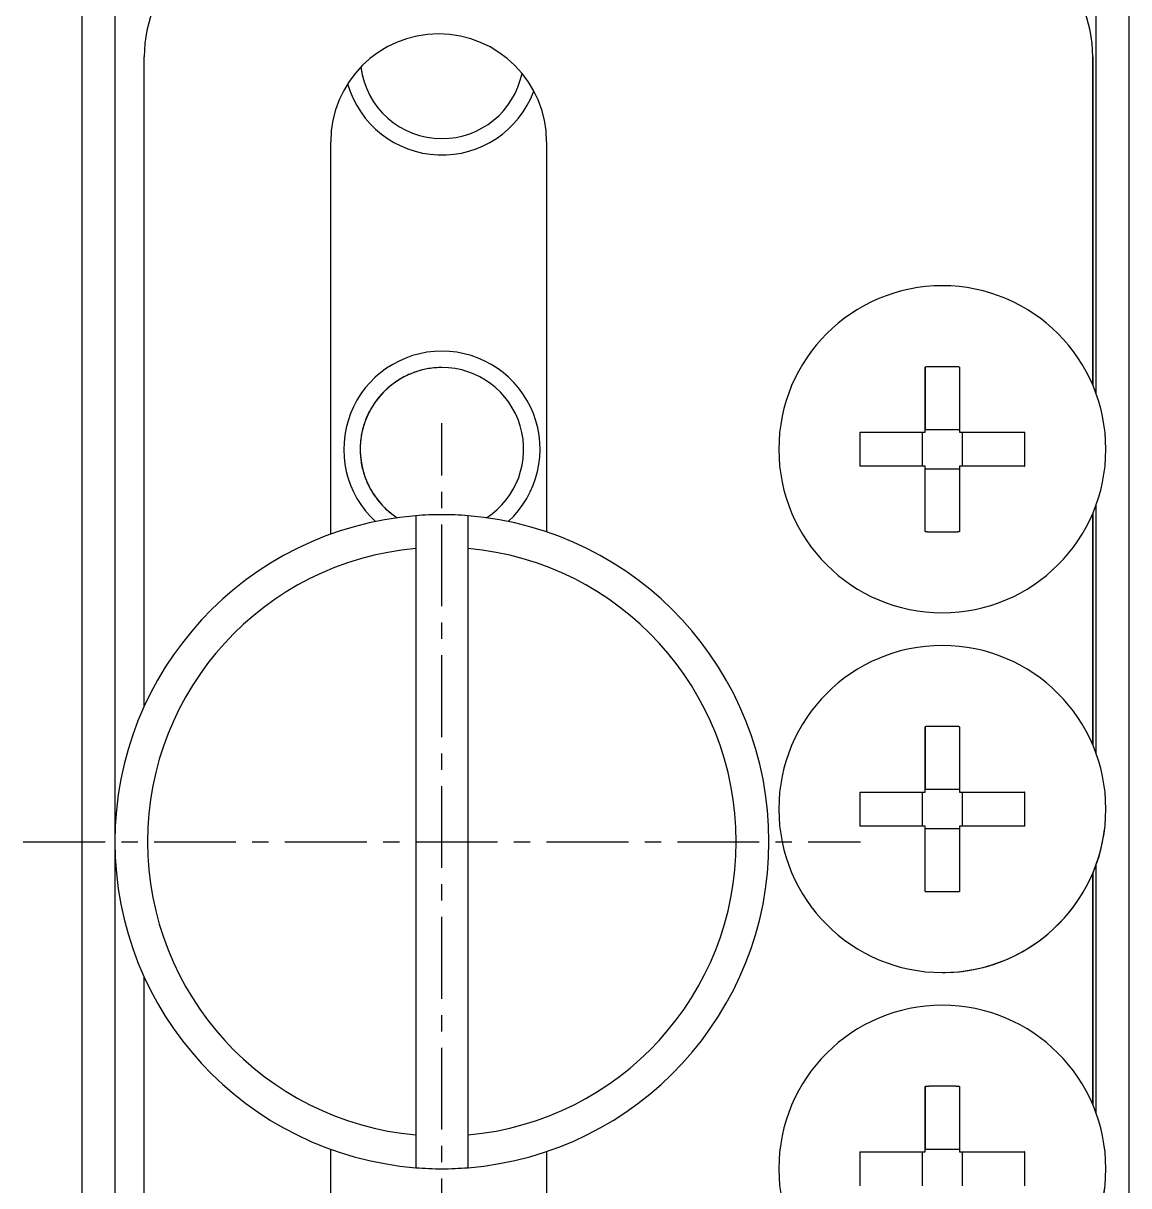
# Model space of a CAD drawing. Extents: x 81 to 317, y 60 to 277.
# Drawn here: x 216.01 to 232.91, y 127.36 to 145.13 of the extents above; entities that cross this region are included whole.
import ezdxf

# ---------------------------------------------------------------- set-up
doc = ezdxf.new("R2010")
doc.units = 0
doc.linetypes.add('CENTER', pattern=[2, 1.25, -0.25, 0.25, -0.25])
doc.layers.get('0').update_dxf_attribs({"linetype": 'CONTINUOUS'})
doc.layers.add('CENTER', color=1, linetype='CENTER')

msp = doc.modelspace()

# ---------------------------------------------------------------- linework, layer by layer
at = {"color": 7, "linetype": 'CONTINUOUS'}
for p, q in [((216.909, 119.116), (216.909, 158.116)), ((217.409, 158.116), (217.409, 132.661)), ((232.409, 139.469), (232.409, 158.116)), ((232.909, 157.616), (232.909, 118.616)), ((217.859, 134.689), (217.859, 144.616)), ((232.359, 139.595), (232.359, 144.616)), ((232.359, 144.616), (232.359, 139.596)), ((220.709, 137.318), (220.709, 143.316)), ((220.709, 137.318), (220.709, 143.316)), ((224.009, 143.316), (224.009, 137.353)), ((229.799, 139.874), (229.799, 138.917)), ((229.799, 138.876), (229.799, 139.874)), ((230.319, 139.874), (230.319, 138.876)), ((228.8, 138.876), (229.799, 138.876)), ((229.757, 138.356), (229.757, 138.876)), ((229.799, 138.917), (230.319, 138.917)), ((229.799, 138.876), (229.799, 138.917)), ((230.319, 138.876), (231.317, 138.876)), ((230.36, 138.876), (230.36, 138.356)), ((229.799, 138.356), (228.8, 138.356)), ((229.799, 138.314), (229.799, 138.356)), ((229.799, 137.357), (229.799, 138.356)), ((230.319, 138.314), (229.799, 138.314)), ((229.799, 137.357), (229.799, 138.314)), ((231.317, 138.356), (230.319, 138.356)), ((230.319, 138.356), (230.319, 137.357)), ((232.409, 133.969), (232.409, 137.763)), ((222.009, 137.6), (222.009, 127.632)), ((222.009, 137.6), (222.009, 137.098)), ((222.809, 137.098), (222.809, 137.6)), ((232.359, 134.095), (232.359, 137.636)), ((232.359, 137.636), (232.359, 134.096)), ((222.009, 137.098), (222.009, 128.134)), ((222.809, 128.134), (222.809, 137.098)), ((229.799, 134.374), (229.799, 133.417)), ((229.799, 133.376), (229.799, 134.374)), ((230.319, 134.374), (230.319, 133.376)), ((228.8, 133.376), (229.799, 133.376)), ((229.757, 132.856), (229.757, 133.376)), ((229.799, 133.417), (230.319, 133.417)), ((229.799, 133.376), (229.799, 133.417)), ((230.319, 133.376), (231.317, 133.376)), ((230.36, 133.376), (230.36, 132.856)), ((229.799, 132.856), (228.8, 132.856)), ((229.799, 132.814), (229.799, 132.856)), ((229.799, 131.857), (229.799, 132.856)), ((230.319, 132.814), (229.799, 132.814)), ((229.799, 131.857), (229.799, 132.814)), ((231.317, 132.856), (230.319, 132.856)), ((230.319, 132.856), (230.319, 131.857)), ((217.409, 132.57), (217.409, 119.116)), ((232.409, 128.469), (232.409, 132.263)), ((232.359, 128.595), (232.359, 132.136)), ((232.359, 132.136), (232.359, 128.596)), ((217.859, 121.616), (217.859, 130.542)), ((229.799, 128.874), (229.799, 127.917)), ((229.799, 127.876), (229.799, 128.874)), ((230.319, 128.874), (230.319, 127.876)), ((222.009, 128.134), (222.009, 127.632)), ((222.809, 127.632), (222.809, 128.134)), ((220.709, 122.916), (220.709, 127.914)), ((220.709, 122.916), (220.709, 127.914)), ((224.009, 127.879), (224.009, 122.916)), ((228.8, 127.876), (229.799, 127.876)), ((229.757, 127.356), (229.757, 127.876)), ((229.799, 127.917), (230.319, 127.917)), ((229.799, 127.876), (229.799, 127.917)), ((230.319, 127.876), (231.317, 127.876)), ((230.36, 127.876), (230.36, 127.356))]:
    msp.add_line(p, q, dxfattribs=at)
for points in [[(222.409, 139.866, 0), (222.384, 139.865, 0), (222.359, 139.865, 0), (222.334, 139.863, 0), (222.309, 139.862, 0), (222.284, 139.859, 0), (222.259, 139.857, 0), (222.234, 139.853, 0), (222.21, 139.85, 0), (222.185, 139.845, 0), (222.16, 139.841, 0), (222.136, 139.836, 0), (222.111, 139.83, 0), (222.087, 139.824, 0), (222.063, 139.817, 0), (222.039, 139.81, 0), (222.015, 139.802, 0), (221.992, 139.794, 0), (221.968, 139.785, 0), (221.945, 139.776, 0), (221.922, 139.767, 0), (221.899, 139.757, 0), (221.876, 139.746, 0), (221.853, 139.735, 0), (221.831, 139.724, 0), (221.809, 139.712, 0), (221.787, 139.7, 0), (221.765, 139.687, 0), (221.744, 139.674, 0), (221.723, 139.661, 0), (221.702, 139.647, 0), (221.682, 139.632, 0), (221.662, 139.618, 0), (221.642, 139.603, 0), (221.622, 139.587, 0), (221.603, 139.571, 0), (221.584, 139.555, 0), (221.565, 139.538, 0), (221.547, 139.521, 0), (221.529, 139.503, 0), (221.511, 139.486, 0), (221.494, 139.467, 0), (221.477, 139.449, 0), (221.461, 139.43, 0), (221.445, 139.411, 0), (221.429, 139.392, 0), (221.413, 139.372, 0), (221.399, 139.352, 0), (221.384, 139.331, 0), (221.37, 139.311, 0), (221.356, 139.29, 0), (221.343, 139.268, 0), (221.33, 139.247, 0), (221.318, 139.225, 0), (221.306, 139.203, 0), (221.294, 139.181, 0), (221.283, 139.159, 0), (221.272, 139.136, 0), (221.262, 139.113, 0), (221.252, 139.09, 0), (221.243, 139.067, 0), (221.234, 139.043, 0), (221.226, 139.02, 0), (221.218, 138.996, 0), (221.211, 138.972, 0), (221.204, 138.948, 0), (221.197, 138.924, 0), (221.192, 138.899, 0), (221.186, 138.875, 0), (221.181, 138.85, 0), (221.177, 138.826, 0), (221.173, 138.801, 0), (221.169, 138.776, 0), (221.166, 138.751, 0), (221.164, 138.727, 0), (221.162, 138.702, 0), (221.16, 138.677, 0), (221.159, 138.652, 0), (221.159, 138.627, 0), (221.159, 138.602, 0), (221.16, 138.577, 0), (221.161, 138.552, 0), (221.162, 138.527, 0), (221.164, 138.502, 0), (221.167, 138.477, 0), (221.17, 138.452, 0), (221.173, 138.427, 0), (221.177, 138.402, 0), (221.182, 138.378, 0), (221.187, 138.353, 0), (221.192, 138.329, 0), (221.198, 138.304, 0), (221.205, 138.28, 0), (221.212, 138.256, 0), (221.219, 138.232, 0), (221.227, 138.209, 0), (221.235, 138.185, 0), (221.244, 138.162, 0), (221.254, 138.138, 0), (221.263, 138.115, 0), (221.274, 138.092, 0), (221.284, 138.07, 0), (221.296, 138.047, 0), (221.307, 138.025, 0), (221.319, 138.003, 0), (221.332, 137.982, 0), (221.345, 137.96, 0), (221.358, 137.939, 0), (221.372, 137.918, 0), (221.386, 137.897, 0), (221.4, 137.877, 0), (221.415, 137.857, 0), (221.431, 137.837, 0), (221.447, 137.818, 0), (221.463, 137.799, 0), (221.479, 137.78, 0), (221.496, 137.762, 0), (221.514, 137.743, 0), (221.531, 137.726, 0), (221.549, 137.708, 0), (221.568, 137.691, 0), (221.586, 137.675, 0), (221.605, 137.658, 0), (221.625, 137.642, 0), (221.644, 137.627, 0), (221.664, 137.612, 0), (221.684, 137.597, 0), (221.705, 137.583, 0), (221.726, 137.569, 0)], [(222.409, 139.866, 0), (222.384, 139.865, 0), (222.359, 139.865, 0), (222.334, 139.863, 0), (222.309, 139.862, 0), (222.284, 139.859, 0), (222.259, 139.857, 0), (222.234, 139.853, 0), (222.21, 139.85, 0), (222.185, 139.845, 0), (222.16, 139.841, 0), (222.136, 139.836, 0), (222.111, 139.83, 0), (222.087, 139.824, 0), (222.063, 139.817, 0), (222.039, 139.81, 0), (222.015, 139.802, 0), (221.992, 139.794, 0), (221.968, 139.785, 0), (221.945, 139.776, 0), (221.922, 139.767, 0), (221.899, 139.757, 0), (221.876, 139.746, 0), (221.853, 139.735, 0), (221.831, 139.724, 0), (221.809, 139.712, 0), (221.787, 139.7, 0), (221.766, 139.687, 0), (221.744, 139.674, 0), (221.723, 139.661, 0), (221.702, 139.647, 0), (221.682, 139.632, 0), (221.662, 139.618, 0), (221.642, 139.603, 0), (221.622, 139.587, 0), (221.603, 139.571, 0), (221.584, 139.555, 0), (221.565, 139.538, 0), (221.547, 139.521, 0), (221.529, 139.503, 0), (221.511, 139.486, 0), (221.494, 139.467, 0), (221.477, 139.449, 0), (221.461, 139.43, 0), (221.445, 139.411, 0), (221.429, 139.392, 0), (221.414, 139.372, 0), (221.399, 139.352, 0), (221.384, 139.331, 0), (221.37, 139.311, 0), (221.356, 139.29, 0), (221.343, 139.268, 0), (221.33, 139.247, 0), (221.318, 139.225, 0), (221.306, 139.203, 0), (221.294, 139.181, 0), (221.283, 139.159, 0), (221.272, 139.136, 0), (221.262, 139.113, 0), (221.252, 139.09, 0), (221.243, 139.067, 0), (221.234, 139.043, 0), (221.226, 139.02, 0), (221.218, 138.996, 0), (221.211, 138.972, 0), (221.204, 138.948, 0), (221.198, 138.924, 0), (221.192, 138.899, 0), (221.186, 138.875, 0), (221.181, 138.85, 0), (221.177, 138.826, 0), (221.173, 138.801, 0), (221.169, 138.776, 0), (221.166, 138.751, 0), (221.164, 138.727, 0), (221.162, 138.702, 0), (221.16, 138.677, 0), (221.159, 138.652, 0), (221.159, 138.627, 0), (221.159, 138.602, 0), (221.16, 138.577, 0), (221.161, 138.552, 0), (221.162, 138.527, 0), (221.164, 138.502, 0), (221.167, 138.477, 0), (221.17, 138.452, 0), (221.173, 138.427, 0), (221.177, 138.402, 0), (221.182, 138.378, 0), (221.187, 138.353, 0), (221.192, 138.329, 0), (221.198, 138.304, 0), (221.205, 138.28, 0), (221.212, 138.256, 0), (221.219, 138.232, 0), (221.227, 138.209, 0), (221.236, 138.185, 0), (221.244, 138.162, 0), (221.254, 138.138, 0), (221.263, 138.115, 0), (221.274, 138.092, 0), (221.284, 138.07, 0), (221.296, 138.047, 0), (221.307, 138.025, 0), (221.319, 138.003, 0), (221.332, 137.982, 0), (221.345, 137.96, 0), (221.358, 137.939, 0), (221.372, 137.918, 0), (221.386, 137.897, 0), (221.401, 137.877, 0), (221.416, 137.857, 0), (221.431, 137.837, 0), (221.447, 137.818, 0), (221.463, 137.799, 0), (221.479, 137.78, 0), (221.496, 137.762, 0), (221.514, 137.743, 0), (221.531, 137.726, 0), (221.549, 137.708, 0), (221.568, 137.691, 0), (221.586, 137.675, 0), (221.605, 137.658, 0), (221.625, 137.642, 0), (221.644, 137.627, 0), (221.664, 137.612, 0), (221.684, 137.597, 0), (221.705, 137.583, 0), (221.726, 137.569, 0)], [(230.319, 139.874, 0), (230.315, 139.874, 0), (230.311, 139.875, 0), (230.307, 139.875, 0), (230.303, 139.875, 0), (230.299, 139.875, 0), (230.294, 139.875, 0), (230.29, 139.875, 0), (230.286, 139.875, 0), (230.282, 139.875, 0), (230.278, 139.875, 0), (230.274, 139.875, 0), (230.27, 139.875, 0), (230.266, 139.876, 0), (230.262, 139.876, 0), (230.258, 139.876, 0), (230.254, 139.876, 0), (230.25, 139.876, 0), (230.246, 139.876, 0), (230.242, 139.876, 0), (230.238, 139.876, 0), (230.234, 139.876, 0), (230.23, 139.876, 0), (230.225, 139.876, 0), (230.221, 139.876, 0), (230.217, 139.876, 0), (230.213, 139.876, 0), (230.209, 139.877, 0), (230.205, 139.877, 0), (230.201, 139.877, 0), (230.197, 139.877, 0), (230.193, 139.877, 0), (230.189, 139.877, 0), (230.185, 139.877, 0), (230.181, 139.877, 0), (230.177, 139.877, 0), (230.173, 139.877, 0), (230.169, 139.877, 0), (230.164, 139.877, 0), (230.16, 139.877, 0), (230.156, 139.877, 0), (230.152, 139.877, 0), (230.148, 139.877, 0), (230.144, 139.877, 0), (230.14, 139.877, 0), (230.136, 139.877, 0), (230.132, 139.877, 0), (230.128, 139.877, 0), (230.124, 139.877, 0), (230.12, 139.877, 0), (230.116, 139.877, 0), (230.112, 139.878, 0), (230.108, 139.878, 0), (230.104, 139.878, 0), (230.099, 139.878, 0), (230.095, 139.878, 0), (230.091, 139.878, 0), (230.087, 139.878, 0), (230.083, 139.878, 0), (230.079, 139.878, 0), (230.075, 139.878, 0), (230.071, 139.878, 0), (230.067, 139.878, 0), (230.063, 139.878, 0), (230.059, 139.878, 0), (230.055, 139.878, 0), (230.051, 139.878, 0), (230.047, 139.878, 0), (230.043, 139.878, 0), (230.038, 139.878, 0), (230.034, 139.878, 0), (230.03, 139.878, 0), (230.026, 139.878, 0), (230.022, 139.878, 0), (230.018, 139.878, 0), (230.014, 139.878, 0), (230.01, 139.878, 0), (230.006, 139.878, 0), (230.002, 139.877, 0), (229.998, 139.877, 0), (229.994, 139.877, 0), (229.99, 139.877, 0), (229.986, 139.877, 0), (229.982, 139.877, 0), (229.978, 139.877, 0), (229.973, 139.877, 0), (229.969, 139.877, 0), (229.965, 139.877, 0), (229.961, 139.877, 0), (229.957, 139.877, 0), (229.953, 139.877, 0), (229.949, 139.877, 0), (229.945, 139.877, 0), (229.941, 139.877, 0), (229.937, 139.877, 0), (229.933, 139.877, 0), (229.929, 139.877, 0), (229.925, 139.877, 0), (229.921, 139.877, 0), (229.917, 139.877, 0), (229.913, 139.877, 0), (229.908, 139.877, 0), (229.904, 139.876, 0), (229.9, 139.876, 0), (229.896, 139.876, 0), (229.892, 139.876, 0), (229.888, 139.876, 0), (229.884, 139.876, 0), (229.88, 139.876, 0), (229.876, 139.876, 0), (229.872, 139.876, 0), (229.868, 139.876, 0), (229.864, 139.876, 0), (229.86, 139.876, 0), (229.856, 139.876, 0), (229.852, 139.876, 0), (229.848, 139.875, 0), (229.843, 139.875, 0), (229.839, 139.875, 0), (229.835, 139.875, 0), (229.831, 139.875, 0), (229.827, 139.875, 0), (229.823, 139.875, 0), (229.819, 139.875, 0), (229.815, 139.875, 0), (229.811, 139.875, 0), (229.807, 139.875, 0), (229.803, 139.874, 0), (229.799, 139.874, 0)], [(228.8, 138.876, 0), (228.8, 138.872, 0), (228.8, 138.868, 0), (228.8, 138.864, 0), (228.8, 138.859, 0), (228.8, 138.855, 0), (228.8, 138.851, 0), (228.8, 138.847, 0), (228.799, 138.843, 0), (228.799, 138.839, 0), (228.799, 138.835, 0), (228.799, 138.831, 0), (228.799, 138.827, 0), (228.799, 138.823, 0), (228.799, 138.819, 0), (228.799, 138.815, 0), (228.799, 138.811, 0), (228.799, 138.807, 0), (228.799, 138.803, 0), (228.799, 138.799, 0), (228.798, 138.795, 0), (228.798, 138.79, 0), (228.798, 138.786, 0), (228.798, 138.782, 0), (228.798, 138.778, 0), (228.798, 138.774, 0), (228.798, 138.77, 0), (228.798, 138.766, 0), (228.798, 138.762, 0), (228.798, 138.758, 0), (228.798, 138.754, 0), (228.798, 138.75, 0), (228.798, 138.746, 0), (228.798, 138.742, 0), (228.798, 138.738, 0), (228.798, 138.734, 0), (228.798, 138.73, 0), (228.797, 138.725, 0), (228.797, 138.721, 0), (228.797, 138.717, 0), (228.797, 138.713, 0), (228.797, 138.709, 0), (228.797, 138.705, 0), (228.797, 138.701, 0), (228.797, 138.697, 0), (228.797, 138.693, 0), (228.797, 138.689, 0), (228.797, 138.685, 0), (228.797, 138.681, 0), (228.797, 138.677, 0), (228.797, 138.673, 0), (228.797, 138.669, 0), (228.797, 138.664, 0), (228.797, 138.66, 0), (228.797, 138.656, 0), (228.797, 138.652, 0), (228.797, 138.648, 0), (228.797, 138.644, 0), (228.797, 138.64, 0), (228.797, 138.636, 0), (228.797, 138.632, 0), (228.797, 138.628, 0), (228.797, 138.624, 0), (228.797, 138.62, 0), (228.797, 138.616, 0), (228.797, 138.612, 0), (228.797, 138.608, 0), (228.797, 138.604, 0), (228.797, 138.599, 0), (228.797, 138.595, 0), (228.797, 138.591, 0), (228.797, 138.587, 0), (228.797, 138.583, 0), (228.797, 138.579, 0), (228.797, 138.575, 0), (228.797, 138.571, 0), (228.797, 138.567, 0), (228.797, 138.563, 0), (228.797, 138.559, 0), (228.797, 138.555, 0), (228.797, 138.551, 0), (228.797, 138.547, 0), (228.797, 138.543, 0), (228.797, 138.538, 0), (228.797, 138.534, 0), (228.797, 138.53, 0), (228.797, 138.526, 0), (228.797, 138.522, 0), (228.797, 138.518, 0), (228.797, 138.514, 0), (228.797, 138.51, 0), (228.797, 138.506, 0), (228.798, 138.502, 0), (228.798, 138.498, 0), (228.798, 138.494, 0), (228.798, 138.49, 0), (228.798, 138.486, 0), (228.798, 138.482, 0), (228.798, 138.478, 0), (228.798, 138.473, 0), (228.798, 138.469, 0), (228.798, 138.465, 0), (228.798, 138.461, 0), (228.798, 138.457, 0), (228.798, 138.453, 0), (228.798, 138.449, 0), (228.798, 138.445, 0), (228.798, 138.441, 0), (228.798, 138.437, 0), (228.799, 138.433, 0), (228.799, 138.429, 0), (228.799, 138.425, 0), (228.799, 138.421, 0), (228.799, 138.417, 0), (228.799, 138.413, 0), (228.799, 138.408, 0), (228.799, 138.404, 0), (228.799, 138.4, 0), (228.799, 138.396, 0), (228.799, 138.392, 0), (228.799, 138.388, 0), (228.8, 138.384, 0), (228.8, 138.38, 0), (228.8, 138.376, 0), (228.8, 138.372, 0), (228.8, 138.368, 0), (228.8, 138.364, 0), (228.8, 138.36, 0), (228.8, 138.356, 0)], [(231.317, 138.356, 0), (231.318, 138.36, 0), (231.318, 138.364, 0), (231.318, 138.368, 0), (231.318, 138.372, 0), (231.318, 138.376, 0), (231.318, 138.38, 0), (231.318, 138.384, 0), (231.318, 138.388, 0), (231.318, 138.392, 0), (231.318, 138.396, 0), (231.318, 138.4, 0), (231.319, 138.404, 0), (231.319, 138.408, 0), (231.319, 138.413, 0), (231.319, 138.417, 0), (231.319, 138.421, 0), (231.319, 138.425, 0), (231.319, 138.429, 0), (231.319, 138.433, 0), (231.319, 138.437, 0), (231.319, 138.441, 0), (231.319, 138.445, 0), (231.319, 138.449, 0), (231.319, 138.453, 0), (231.32, 138.457, 0), (231.32, 138.461, 0), (231.32, 138.465, 0), (231.32, 138.469, 0), (231.32, 138.473, 0), (231.32, 138.478, 0), (231.32, 138.482, 0), (231.32, 138.486, 0), (231.32, 138.49, 0), (231.32, 138.494, 0), (231.32, 138.498, 0), (231.32, 138.502, 0), (231.32, 138.506, 0), (231.32, 138.51, 0), (231.32, 138.514, 0), (231.32, 138.518, 0), (231.32, 138.522, 0), (231.32, 138.526, 0), (231.32, 138.53, 0), (231.32, 138.534, 0), (231.32, 138.538, 0), (231.32, 138.543, 0), (231.321, 138.547, 0), (231.321, 138.551, 0), (231.321, 138.555, 0), (231.321, 138.559, 0), (231.321, 138.563, 0), (231.321, 138.567, 0), (231.321, 138.571, 0), (231.321, 138.575, 0), (231.321, 138.579, 0), (231.321, 138.583, 0), (231.321, 138.587, 0), (231.321, 138.591, 0), (231.321, 138.595, 0), (231.321, 138.599, 0), (231.321, 138.604, 0), (231.321, 138.608, 0), (231.321, 138.612, 0), (231.321, 138.616, 0), (231.321, 138.62, 0), (231.321, 138.624, 0), (231.321, 138.628, 0), (231.321, 138.632, 0), (231.321, 138.636, 0), (231.321, 138.64, 0), (231.321, 138.644, 0), (231.321, 138.648, 0), (231.321, 138.652, 0), (231.321, 138.656, 0), (231.321, 138.66, 0), (231.321, 138.664, 0), (231.321, 138.669, 0), (231.321, 138.673, 0), (231.321, 138.677, 0), (231.321, 138.681, 0), (231.321, 138.685, 0), (231.32, 138.689, 0), (231.32, 138.693, 0), (231.32, 138.697, 0), (231.32, 138.701, 0), (231.32, 138.705, 0), (231.32, 138.709, 0), (231.32, 138.713, 0), (231.32, 138.717, 0), (231.32, 138.721, 0), (231.32, 138.725, 0), (231.32, 138.73, 0), (231.32, 138.734, 0), (231.32, 138.738, 0), (231.32, 138.742, 0), (231.32, 138.746, 0), (231.32, 138.75, 0), (231.32, 138.754, 0), (231.32, 138.758, 0), (231.32, 138.762, 0), (231.32, 138.766, 0), (231.32, 138.77, 0), (231.32, 138.774, 0), (231.319, 138.778, 0), (231.319, 138.782, 0), (231.319, 138.786, 0), (231.319, 138.79, 0), (231.319, 138.795, 0), (231.319, 138.799, 0), (231.319, 138.803, 0), (231.319, 138.807, 0), (231.319, 138.811, 0), (231.319, 138.815, 0), (231.319, 138.819, 0), (231.319, 138.823, 0), (231.319, 138.827, 0), (231.318, 138.831, 0), (231.318, 138.835, 0), (231.318, 138.839, 0), (231.318, 138.843, 0), (231.318, 138.847, 0), (231.318, 138.851, 0), (231.318, 138.855, 0), (231.318, 138.859, 0), (231.318, 138.864, 0), (231.318, 138.868, 0), (231.318, 138.872, 0), (231.317, 138.876, 0)], [(229.799, 137.357, 0), (229.803, 137.357, 0), (229.807, 137.357, 0), (229.811, 137.357, 0), (229.815, 137.357, 0), (229.819, 137.357, 0), (229.823, 137.357, 0), (229.827, 137.356, 0), (229.831, 137.356, 0), (229.835, 137.356, 0), (229.839, 137.356, 0), (229.843, 137.356, 0), (229.848, 137.356, 0), (229.852, 137.356, 0), (229.856, 137.356, 0), (229.86, 137.356, 0), (229.864, 137.356, 0), (229.868, 137.356, 0), (229.872, 137.356, 0), (229.876, 137.355, 0), (229.88, 137.355, 0), (229.884, 137.355, 0), (229.888, 137.355, 0), (229.892, 137.355, 0), (229.896, 137.355, 0), (229.9, 137.355, 0), (229.904, 137.355, 0), (229.908, 137.355, 0), (229.913, 137.355, 0), (229.917, 137.355, 0), (229.921, 137.355, 0), (229.925, 137.355, 0), (229.929, 137.355, 0), (229.933, 137.355, 0), (229.937, 137.355, 0), (229.941, 137.354, 0), (229.945, 137.354, 0), (229.949, 137.354, 0), (229.953, 137.354, 0), (229.957, 137.354, 0), (229.961, 137.354, 0), (229.965, 137.354, 0), (229.969, 137.354, 0), (229.973, 137.354, 0), (229.978, 137.354, 0), (229.982, 137.354, 0), (229.986, 137.354, 0), (229.99, 137.354, 0), (229.994, 137.354, 0), (229.998, 137.354, 0), (230.002, 137.354, 0), (230.006, 137.354, 0), (230.01, 137.354, 0), (230.014, 137.354, 0), (230.018, 137.354, 0), (230.022, 137.354, 0), (230.026, 137.354, 0), (230.03, 137.354, 0), (230.034, 137.354, 0), (230.038, 137.354, 0), (230.043, 137.354, 0), (230.047, 137.354, 0), (230.051, 137.354, 0), (230.055, 137.354, 0), (230.059, 137.354, 0), (230.063, 137.354, 0), (230.067, 137.354, 0), (230.071, 137.354, 0), (230.075, 137.354, 0), (230.079, 137.354, 0), (230.083, 137.354, 0), (230.087, 137.354, 0), (230.091, 137.354, 0), (230.095, 137.354, 0), (230.099, 137.354, 0), (230.104, 137.354, 0), (230.108, 137.354, 0), (230.112, 137.354, 0), (230.116, 137.354, 0), (230.12, 137.354, 0), (230.124, 137.354, 0), (230.128, 137.354, 0), (230.132, 137.354, 0), (230.136, 137.354, 0), (230.14, 137.354, 0), (230.144, 137.354, 0), (230.148, 137.354, 0), (230.152, 137.354, 0), (230.156, 137.354, 0), (230.16, 137.354, 0), (230.164, 137.354, 0), (230.169, 137.354, 0), (230.173, 137.354, 0), (230.177, 137.354, 0), (230.181, 137.355, 0), (230.185, 137.355, 0), (230.189, 137.355, 0), (230.193, 137.355, 0), (230.197, 137.355, 0), (230.201, 137.355, 0), (230.205, 137.355, 0), (230.209, 137.355, 0), (230.213, 137.355, 0), (230.217, 137.355, 0), (230.221, 137.355, 0), (230.225, 137.355, 0), (230.23, 137.355, 0), (230.234, 137.355, 0), (230.238, 137.355, 0), (230.242, 137.355, 0), (230.246, 137.356, 0), (230.25, 137.356, 0), (230.254, 137.356, 0), (230.258, 137.356, 0), (230.262, 137.356, 0), (230.266, 137.356, 0), (230.27, 137.356, 0), (230.274, 137.356, 0), (230.278, 137.356, 0), (230.282, 137.356, 0), (230.286, 137.356, 0), (230.29, 137.356, 0), (230.294, 137.357, 0), (230.299, 137.357, 0), (230.303, 137.357, 0), (230.307, 137.357, 0), (230.311, 137.357, 0), (230.315, 137.357, 0), (230.319, 137.357, 0)], [(230.319, 134.374, 0), (230.315, 134.374, 0), (230.311, 134.375, 0), (230.307, 134.375, 0), (230.303, 134.375, 0), (230.299, 134.375, 0), (230.294, 134.375, 0), (230.29, 134.375, 0), (230.286, 134.375, 0), (230.282, 134.375, 0), (230.278, 134.375, 0), (230.274, 134.375, 0), (230.27, 134.375, 0), (230.266, 134.376, 0), (230.262, 134.376, 0), (230.258, 134.376, 0), (230.254, 134.376, 0), (230.25, 134.376, 0), (230.246, 134.376, 0), (230.242, 134.376, 0), (230.238, 134.376, 0), (230.234, 134.376, 0), (230.23, 134.376, 0), (230.225, 134.376, 0), (230.221, 134.376, 0), (230.217, 134.376, 0), (230.213, 134.376, 0), (230.209, 134.377, 0), (230.205, 134.377, 0), (230.201, 134.377, 0), (230.197, 134.377, 0), (230.193, 134.377, 0), (230.189, 134.377, 0), (230.185, 134.377, 0), (230.181, 134.377, 0), (230.177, 134.377, 0), (230.173, 134.377, 0), (230.169, 134.377, 0), (230.164, 134.377, 0), (230.16, 134.377, 0), (230.156, 134.377, 0), (230.152, 134.377, 0), (230.148, 134.377, 0), (230.144, 134.377, 0), (230.14, 134.377, 0), (230.136, 134.377, 0), (230.132, 134.377, 0), (230.128, 134.377, 0), (230.124, 134.377, 0), (230.12, 134.377, 0), (230.116, 134.377, 0), (230.112, 134.378, 0), (230.108, 134.378, 0), (230.104, 134.378, 0), (230.099, 134.378, 0), (230.095, 134.378, 0), (230.091, 134.378, 0), (230.087, 134.378, 0), (230.083, 134.378, 0), (230.079, 134.378, 0), (230.075, 134.378, 0), (230.071, 134.378, 0), (230.067, 134.378, 0), (230.063, 134.378, 0), (230.059, 134.378, 0), (230.055, 134.378, 0), (230.051, 134.378, 0), (230.047, 134.378, 0), (230.043, 134.378, 0), (230.038, 134.378, 0), (230.034, 134.378, 0), (230.03, 134.378, 0), (230.026, 134.378, 0), (230.022, 134.378, 0), (230.018, 134.378, 0), (230.014, 134.378, 0), (230.01, 134.378, 0), (230.006, 134.378, 0), (230.002, 134.377, 0), (229.998, 134.377, 0), (229.994, 134.377, 0), (229.99, 134.377, 0), (229.986, 134.377, 0), (229.982, 134.377, 0), (229.978, 134.377, 0), (229.973, 134.377, 0), (229.969, 134.377, 0), (229.965, 134.377, 0), (229.961, 134.377, 0), (229.957, 134.377, 0), (229.953, 134.377, 0), (229.949, 134.377, 0), (229.945, 134.377, 0), (229.941, 134.377, 0), (229.937, 134.377, 0), (229.933, 134.377, 0), (229.929, 134.377, 0), (229.925, 134.377, 0), (229.921, 134.377, 0), (229.917, 134.377, 0), (229.913, 134.377, 0), (229.908, 134.377, 0), (229.904, 134.376, 0), (229.9, 134.376, 0), (229.896, 134.376, 0), (229.892, 134.376, 0), (229.888, 134.376, 0), (229.884, 134.376, 0), (229.88, 134.376, 0), (229.876, 134.376, 0), (229.872, 134.376, 0), (229.868, 134.376, 0), (229.864, 134.376, 0), (229.86, 134.376, 0), (229.856, 134.376, 0), (229.852, 134.376, 0), (229.848, 134.375, 0), (229.843, 134.375, 0), (229.839, 134.375, 0), (229.835, 134.375, 0), (229.831, 134.375, 0), (229.827, 134.375, 0), (229.823, 134.375, 0), (229.819, 134.375, 0), (229.815, 134.375, 0), (229.811, 134.375, 0), (229.807, 134.375, 0), (229.803, 134.374, 0), (229.799, 134.374, 0)], [(228.8, 133.376, 0), (228.8, 133.372, 0), (228.8, 133.368, 0), (228.8, 133.364, 0), (228.8, 133.359, 0), (228.8, 133.355, 0), (228.8, 133.351, 0), (228.8, 133.347, 0), (228.799, 133.343, 0), (228.799, 133.339, 0), (228.799, 133.335, 0), (228.799, 133.331, 0), (228.799, 133.327, 0), (228.799, 133.323, 0), (228.799, 133.319, 0), (228.799, 133.315, 0), (228.799, 133.311, 0), (228.799, 133.307, 0), (228.799, 133.303, 0), (228.799, 133.299, 0), (228.798, 133.295, 0), (228.798, 133.29, 0), (228.798, 133.286, 0), (228.798, 133.282, 0), (228.798, 133.278, 0), (228.798, 133.274, 0), (228.798, 133.27, 0), (228.798, 133.266, 0), (228.798, 133.262, 0), (228.798, 133.258, 0), (228.798, 133.254, 0), (228.798, 133.25, 0), (228.798, 133.246, 0), (228.798, 133.242, 0), (228.798, 133.238, 0), (228.798, 133.234, 0), (228.798, 133.23, 0), (228.797, 133.225, 0), (228.797, 133.221, 0), (228.797, 133.217, 0), (228.797, 133.213, 0), (228.797, 133.209, 0), (228.797, 133.205, 0), (228.797, 133.201, 0), (228.797, 133.197, 0), (228.797, 133.193, 0), (228.797, 133.189, 0), (228.797, 133.185, 0), (228.797, 133.181, 0), (228.797, 133.177, 0), (228.797, 133.173, 0), (228.797, 133.169, 0), (228.797, 133.164, 0), (228.797, 133.16, 0), (228.797, 133.156, 0), (228.797, 133.152, 0), (228.797, 133.148, 0), (228.797, 133.144, 0), (228.797, 133.14, 0), (228.797, 133.136, 0), (228.797, 133.132, 0), (228.797, 133.128, 0), (228.797, 133.124, 0), (228.797, 133.12, 0), (228.797, 133.116, 0), (228.797, 133.112, 0), (228.797, 133.108, 0), (228.797, 133.104, 0), (228.797, 133.099, 0), (228.797, 133.095, 0), (228.797, 133.091, 0), (228.797, 133.087, 0), (228.797, 133.083, 0), (228.797, 133.079, 0), (228.797, 133.075, 0), (228.797, 133.071, 0), (228.797, 133.067, 0), (228.797, 133.063, 0), (228.797, 133.059, 0), (228.797, 133.055, 0), (228.797, 133.051, 0), (228.797, 133.047, 0), (228.797, 133.043, 0), (228.797, 133.038, 0), (228.797, 133.034, 0), (228.797, 133.03, 0), (228.797, 133.026, 0), (228.797, 133.022, 0), (228.797, 133.018, 0), (228.797, 133.014, 0), (228.797, 133.01, 0), (228.797, 133.006, 0), (228.798, 133.002, 0), (228.798, 132.998, 0), (228.798, 132.994, 0), (228.798, 132.99, 0), (228.798, 132.986, 0), (228.798, 132.982, 0), (228.798, 132.978, 0), (228.798, 132.973, 0), (228.798, 132.969, 0), (228.798, 132.965, 0), (228.798, 132.961, 0), (228.798, 132.957, 0), (228.798, 132.953, 0), (228.798, 132.949, 0), (228.798, 132.945, 0), (228.798, 132.941, 0), (228.798, 132.937, 0), (228.799, 132.933, 0), (228.799, 132.929, 0), (228.799, 132.925, 0), (228.799, 132.921, 0), (228.799, 132.917, 0), (228.799, 132.913, 0), (228.799, 132.908, 0), (228.799, 132.904, 0), (228.799, 132.9, 0), (228.799, 132.896, 0), (228.799, 132.892, 0), (228.799, 132.888, 0), (228.8, 132.884, 0), (228.8, 132.88, 0), (228.8, 132.876, 0), (228.8, 132.872, 0), (228.8, 132.868, 0), (228.8, 132.864, 0), (228.8, 132.86, 0), (228.8, 132.856, 0)], [(231.317, 132.856, 0), (231.318, 132.86, 0), (231.318, 132.864, 0), (231.318, 132.868, 0), (231.318, 132.872, 0), (231.318, 132.876, 0), (231.318, 132.88, 0), (231.318, 132.884, 0), (231.318, 132.888, 0), (231.318, 132.892, 0), (231.318, 132.896, 0), (231.318, 132.9, 0), (231.319, 132.904, 0), (231.319, 132.908, 0), (231.319, 132.913, 0), (231.319, 132.917, 0), (231.319, 132.921, 0), (231.319, 132.925, 0), (231.319, 132.929, 0), (231.319, 132.933, 0), (231.319, 132.937, 0), (231.319, 132.941, 0), (231.319, 132.945, 0), (231.319, 132.949, 0), (231.319, 132.953, 0), (231.32, 132.957, 0), (231.32, 132.961, 0), (231.32, 132.965, 0), (231.32, 132.969, 0), (231.32, 132.973, 0), (231.32, 132.978, 0), (231.32, 132.982, 0), (231.32, 132.986, 0), (231.32, 132.99, 0), (231.32, 132.994, 0), (231.32, 132.998, 0), (231.32, 133.002, 0), (231.32, 133.006, 0), (231.32, 133.01, 0), (231.32, 133.014, 0), (231.32, 133.018, 0), (231.32, 133.022, 0), (231.32, 133.026, 0), (231.32, 133.03, 0), (231.32, 133.034, 0), (231.32, 133.038, 0), (231.32, 133.043, 0), (231.321, 133.047, 0), (231.321, 133.051, 0), (231.321, 133.055, 0), (231.321, 133.059, 0), (231.321, 133.063, 0), (231.321, 133.067, 0), (231.321, 133.071, 0), (231.321, 133.075, 0), (231.321, 133.079, 0), (231.321, 133.083, 0), (231.321, 133.087, 0), (231.321, 133.091, 0), (231.321, 133.095, 0), (231.321, 133.099, 0), (231.321, 133.104, 0), (231.321, 133.108, 0), (231.321, 133.112, 0), (231.321, 133.116, 0), (231.321, 133.12, 0), (231.321, 133.124, 0), (231.321, 133.128, 0), (231.321, 133.132, 0), (231.321, 133.136, 0), (231.321, 133.14, 0), (231.321, 133.144, 0), (231.321, 133.148, 0), (231.321, 133.152, 0), (231.321, 133.156, 0), (231.321, 133.16, 0), (231.321, 133.164, 0), (231.321, 133.169, 0), (231.321, 133.173, 0), (231.321, 133.177, 0), (231.321, 133.181, 0), (231.321, 133.185, 0), (231.32, 133.189, 0), (231.32, 133.193, 0), (231.32, 133.197, 0), (231.32, 133.201, 0), (231.32, 133.205, 0), (231.32, 133.209, 0), (231.32, 133.213, 0), (231.32, 133.217, 0), (231.32, 133.221, 0), (231.32, 133.225, 0), (231.32, 133.23, 0), (231.32, 133.234, 0), (231.32, 133.238, 0), (231.32, 133.242, 0), (231.32, 133.246, 0), (231.32, 133.25, 0), (231.32, 133.254, 0), (231.32, 133.258, 0), (231.32, 133.262, 0), (231.32, 133.266, 0), (231.32, 133.27, 0), (231.32, 133.274, 0), (231.319, 133.278, 0), (231.319, 133.282, 0), (231.319, 133.286, 0), (231.319, 133.29, 0), (231.319, 133.295, 0), (231.319, 133.299, 0), (231.319, 133.303, 0), (231.319, 133.307, 0), (231.319, 133.311, 0), (231.319, 133.315, 0), (231.319, 133.319, 0), (231.319, 133.323, 0), (231.319, 133.327, 0), (231.318, 133.331, 0), (231.318, 133.335, 0), (231.318, 133.339, 0), (231.318, 133.343, 0), (231.318, 133.347, 0), (231.318, 133.351, 0), (231.318, 133.355, 0), (231.318, 133.359, 0), (231.318, 133.364, 0), (231.318, 133.368, 0), (231.318, 133.372, 0), (231.317, 133.376, 0)], [(229.799, 131.857, 0), (229.803, 131.857, 0), (229.807, 131.857, 0), (229.811, 131.857, 0), (229.815, 131.857, 0), (229.819, 131.857, 0), (229.823, 131.857, 0), (229.827, 131.856, 0), (229.831, 131.856, 0), (229.835, 131.856, 0), (229.839, 131.856, 0), (229.843, 131.856, 0), (229.848, 131.856, 0), (229.852, 131.856, 0), (229.856, 131.856, 0), (229.86, 131.856, 0), (229.864, 131.856, 0), (229.868, 131.856, 0), (229.872, 131.856, 0), (229.876, 131.855, 0), (229.88, 131.855, 0), (229.884, 131.855, 0), (229.888, 131.855, 0), (229.892, 131.855, 0), (229.896, 131.855, 0), (229.9, 131.855, 0), (229.904, 131.855, 0), (229.908, 131.855, 0), (229.913, 131.855, 0), (229.917, 131.855, 0), (229.921, 131.855, 0), (229.925, 131.855, 0), (229.929, 131.855, 0), (229.933, 131.855, 0), (229.937, 131.855, 0), (229.941, 131.854, 0), (229.945, 131.854, 0), (229.949, 131.854, 0), (229.953, 131.854, 0), (229.957, 131.854, 0), (229.961, 131.854, 0), (229.965, 131.854, 0), (229.969, 131.854, 0), (229.973, 131.854, 0), (229.978, 131.854, 0), (229.982, 131.854, 0), (229.986, 131.854, 0), (229.99, 131.854, 0), (229.994, 131.854, 0), (229.998, 131.854, 0), (230.002, 131.854, 0), (230.006, 131.854, 0), (230.01, 131.854, 0), (230.014, 131.854, 0), (230.018, 131.854, 0), (230.022, 131.854, 0), (230.026, 131.854, 0), (230.03, 131.854, 0), (230.034, 131.854, 0), (230.038, 131.854, 0), (230.043, 131.854, 0), (230.047, 131.854, 0), (230.051, 131.854, 0), (230.055, 131.854, 0), (230.059, 131.854, 0), (230.063, 131.854, 0), (230.067, 131.854, 0), (230.071, 131.854, 0), (230.075, 131.854, 0), (230.079, 131.854, 0), (230.083, 131.854, 0), (230.087, 131.854, 0), (230.091, 131.854, 0), (230.095, 131.854, 0), (230.099, 131.854, 0), (230.104, 131.854, 0), (230.108, 131.854, 0), (230.112, 131.854, 0), (230.116, 131.854, 0), (230.12, 131.854, 0), (230.124, 131.854, 0), (230.128, 131.854, 0), (230.132, 131.854, 0), (230.136, 131.854, 0), (230.14, 131.854, 0), (230.144, 131.854, 0), (230.148, 131.854, 0), (230.152, 131.854, 0), (230.156, 131.854, 0), (230.16, 131.854, 0), (230.164, 131.854, 0), (230.169, 131.854, 0), (230.173, 131.854, 0), (230.177, 131.854, 0), (230.181, 131.855, 0), (230.185, 131.855, 0), (230.189, 131.855, 0), (230.193, 131.855, 0), (230.197, 131.855, 0), (230.201, 131.855, 0), (230.205, 131.855, 0), (230.209, 131.855, 0), (230.213, 131.855, 0), (230.217, 131.855, 0), (230.221, 131.855, 0), (230.225, 131.855, 0), (230.23, 131.855, 0), (230.234, 131.855, 0), (230.238, 131.855, 0), (230.242, 131.855, 0), (230.246, 131.856, 0), (230.25, 131.856, 0), (230.254, 131.856, 0), (230.258, 131.856, 0), (230.262, 131.856, 0), (230.266, 131.856, 0), (230.27, 131.856, 0), (230.274, 131.856, 0), (230.278, 131.856, 0), (230.282, 131.856, 0), (230.286, 131.856, 0), (230.29, 131.856, 0), (230.294, 131.857, 0), (230.299, 131.857, 0), (230.303, 131.857, 0), (230.307, 131.857, 0), (230.311, 131.857, 0), (230.315, 131.857, 0), (230.319, 131.857, 0)], [(230.319, 128.874, 0), (230.315, 128.874, 0), (230.311, 128.875, 0), (230.307, 128.875, 0), (230.303, 128.875, 0), (230.299, 128.875, 0), (230.294, 128.875, 0), (230.29, 128.875, 0), (230.286, 128.875, 0), (230.282, 128.875, 0), (230.278, 128.875, 0), (230.274, 128.875, 0), (230.27, 128.875, 0), (230.266, 128.876, 0), (230.262, 128.876, 0), (230.258, 128.876, 0), (230.254, 128.876, 0), (230.25, 128.876, 0), (230.246, 128.876, 0), (230.242, 128.876, 0), (230.238, 128.876, 0), (230.234, 128.876, 0), (230.23, 128.876, 0), (230.225, 128.876, 0), (230.221, 128.876, 0), (230.217, 128.876, 0), (230.213, 128.876, 0), (230.209, 128.877, 0), (230.205, 128.877, 0), (230.201, 128.877, 0), (230.197, 128.877, 0), (230.193, 128.877, 0), (230.189, 128.877, 0), (230.185, 128.877, 0), (230.181, 128.877, 0), (230.177, 128.877, 0), (230.173, 128.877, 0), (230.169, 128.877, 0), (230.164, 128.877, 0), (230.16, 128.877, 0), (230.156, 128.877, 0), (230.152, 128.877, 0), (230.148, 128.877, 0), (230.144, 128.877, 0), (230.14, 128.877, 0), (230.136, 128.877, 0), (230.132, 128.877, 0), (230.128, 128.877, 0), (230.124, 128.877, 0), (230.12, 128.877, 0), (230.116, 128.877, 0), (230.112, 128.878, 0), (230.108, 128.878, 0), (230.104, 128.878, 0), (230.099, 128.878, 0), (230.095, 128.878, 0), (230.091, 128.878, 0), (230.087, 128.878, 0), (230.083, 128.878, 0), (230.079, 128.878, 0), (230.075, 128.878, 0), (230.071, 128.878, 0), (230.067, 128.878, 0), (230.063, 128.878, 0), (230.059, 128.878, 0), (230.055, 128.878, 0), (230.051, 128.878, 0), (230.047, 128.878, 0), (230.043, 128.878, 0), (230.038, 128.878, 0), (230.034, 128.878, 0), (230.03, 128.878, 0), (230.026, 128.878, 0), (230.022, 128.878, 0), (230.018, 128.878, 0), (230.014, 128.878, 0), (230.01, 128.878, 0), (230.006, 128.878, 0), (230.002, 128.877, 0), (229.998, 128.877, 0), (229.994, 128.877, 0), (229.99, 128.877, 0), (229.986, 128.877, 0), (229.982, 128.877, 0), (229.978, 128.877, 0), (229.973, 128.877, 0), (229.969, 128.877, 0), (229.965, 128.877, 0), (229.961, 128.877, 0), (229.957, 128.877, 0), (229.953, 128.877, 0), (229.949, 128.877, 0), (229.945, 128.877, 0), (229.941, 128.877, 0), (229.937, 128.877, 0), (229.933, 128.877, 0), (229.929, 128.877, 0), (229.925, 128.877, 0), (229.921, 128.877, 0), (229.917, 128.877, 0), (229.913, 128.877, 0), (229.908, 128.877, 0), (229.904, 128.876, 0), (229.9, 128.876, 0), (229.896, 128.876, 0), (229.892, 128.876, 0), (229.888, 128.876, 0), (229.884, 128.876, 0), (229.88, 128.876, 0), (229.876, 128.876, 0), (229.872, 128.876, 0), (229.868, 128.876, 0), (229.864, 128.876, 0), (229.86, 128.876, 0), (229.856, 128.876, 0), (229.852, 128.876, 0), (229.848, 128.875, 0), (229.843, 128.875, 0), (229.839, 128.875, 0), (229.835, 128.875, 0), (229.831, 128.875, 0), (229.827, 128.875, 0), (229.823, 128.875, 0), (229.819, 128.875, 0), (229.815, 128.875, 0), (229.811, 128.875, 0), (229.807, 128.875, 0), (229.803, 128.874, 0), (229.799, 128.874, 0)], [(228.8, 127.876, 0), (228.8, 127.872, 0), (228.8, 127.868, 0), (228.8, 127.864, 0), (228.8, 127.859, 0), (228.8, 127.855, 0), (228.8, 127.851, 0), (228.8, 127.847, 0), (228.799, 127.843, 0), (228.799, 127.839, 0), (228.799, 127.835, 0), (228.799, 127.831, 0), (228.799, 127.827, 0), (228.799, 127.823, 0), (228.799, 127.819, 0), (228.799, 127.815, 0), (228.799, 127.811, 0), (228.799, 127.807, 0), (228.799, 127.803, 0), (228.799, 127.799, 0), (228.798, 127.795, 0), (228.798, 127.79, 0), (228.798, 127.786, 0), (228.798, 127.782, 0), (228.798, 127.778, 0), (228.798, 127.774, 0), (228.798, 127.77, 0), (228.798, 127.766, 0), (228.798, 127.762, 0), (228.798, 127.758, 0), (228.798, 127.754, 0), (228.798, 127.75, 0), (228.798, 127.746, 0), (228.798, 127.742, 0), (228.798, 127.738, 0), (228.798, 127.734, 0), (228.798, 127.73, 0), (228.797, 127.725, 0), (228.797, 127.721, 0), (228.797, 127.717, 0), (228.797, 127.713, 0), (228.797, 127.709, 0), (228.797, 127.705, 0), (228.797, 127.701, 0), (228.797, 127.697, 0), (228.797, 127.693, 0), (228.797, 127.689, 0), (228.797, 127.685, 0), (228.797, 127.681, 0), (228.797, 127.677, 0), (228.797, 127.673, 0), (228.797, 127.669, 0), (228.797, 127.664, 0), (228.797, 127.66, 0), (228.797, 127.656, 0), (228.797, 127.652, 0), (228.797, 127.648, 0), (228.797, 127.644, 0), (228.797, 127.64, 0), (228.797, 127.636, 0), (228.797, 127.632, 0), (228.797, 127.628, 0), (228.797, 127.624, 0), (228.797, 127.62, 0), (228.797, 127.616, 0), (228.797, 127.612, 0), (228.797, 127.608, 0), (228.797, 127.604, 0), (228.797, 127.599, 0), (228.797, 127.595, 0), (228.797, 127.591, 0), (228.797, 127.587, 0), (228.797, 127.583, 0), (228.797, 127.579, 0), (228.797, 127.575, 0), (228.797, 127.571, 0), (228.797, 127.567, 0), (228.797, 127.563, 0), (228.797, 127.559, 0), (228.797, 127.555, 0), (228.797, 127.551, 0), (228.797, 127.547, 0), (228.797, 127.543, 0), (228.797, 127.538, 0), (228.797, 127.534, 0), (228.797, 127.53, 0), (228.797, 127.526, 0), (228.797, 127.522, 0), (228.797, 127.518, 0), (228.797, 127.514, 0), (228.797, 127.51, 0), (228.797, 127.506, 0), (228.798, 127.502, 0), (228.798, 127.498, 0), (228.798, 127.494, 0), (228.798, 127.49, 0), (228.798, 127.486, 0), (228.798, 127.482, 0), (228.798, 127.478, 0), (228.798, 127.473, 0), (228.798, 127.469, 0), (228.798, 127.465, 0), (228.798, 127.461, 0), (228.798, 127.457, 0), (228.798, 127.453, 0), (228.798, 127.449, 0), (228.798, 127.445, 0), (228.798, 127.441, 0), (228.798, 127.437, 0), (228.799, 127.433, 0), (228.799, 127.429, 0), (228.799, 127.425, 0), (228.799, 127.421, 0), (228.799, 127.417, 0), (228.799, 127.413, 0), (228.799, 127.408, 0), (228.799, 127.404, 0), (228.799, 127.4, 0), (228.799, 127.396, 0), (228.799, 127.392, 0), (228.799, 127.388, 0), (228.8, 127.384, 0), (228.8, 127.38, 0), (228.8, 127.376, 0), (228.8, 127.372, 0), (228.8, 127.368, 0), (228.8, 127.364, 0), (228.8, 127.36, 0), (228.8, 127.356, 0)], [(231.317, 127.356, 0), (231.318, 127.36, 0), (231.318, 127.364, 0), (231.318, 127.368, 0), (231.318, 127.372, 0), (231.318, 127.376, 0), (231.318, 127.38, 0), (231.318, 127.384, 0), (231.318, 127.388, 0), (231.318, 127.392, 0), (231.318, 127.396, 0), (231.318, 127.4, 0), (231.319, 127.404, 0), (231.319, 127.408, 0), (231.319, 127.413, 0), (231.319, 127.417, 0), (231.319, 127.421, 0), (231.319, 127.425, 0), (231.319, 127.429, 0), (231.319, 127.433, 0), (231.319, 127.437, 0), (231.319, 127.441, 0), (231.319, 127.445, 0), (231.319, 127.449, 0), (231.319, 127.453, 0), (231.32, 127.457, 0), (231.32, 127.461, 0), (231.32, 127.465, 0), (231.32, 127.469, 0), (231.32, 127.473, 0), (231.32, 127.478, 0), (231.32, 127.482, 0), (231.32, 127.486, 0), (231.32, 127.49, 0), (231.32, 127.494, 0), (231.32, 127.498, 0), (231.32, 127.502, 0), (231.32, 127.506, 0), (231.32, 127.51, 0), (231.32, 127.514, 0), (231.32, 127.518, 0), (231.32, 127.522, 0), (231.32, 127.526, 0), (231.32, 127.53, 0), (231.32, 127.534, 0), (231.32, 127.538, 0), (231.32, 127.543, 0), (231.321, 127.547, 0), (231.321, 127.551, 0), (231.321, 127.555, 0), (231.321, 127.559, 0), (231.321, 127.563, 0), (231.321, 127.567, 0), (231.321, 127.571, 0), (231.321, 127.575, 0), (231.321, 127.579, 0), (231.321, 127.583, 0), (231.321, 127.587, 0), (231.321, 127.591, 0), (231.321, 127.595, 0), (231.321, 127.599, 0), (231.321, 127.604, 0), (231.321, 127.608, 0), (231.321, 127.612, 0), (231.321, 127.616, 0), (231.321, 127.62, 0), (231.321, 127.624, 0), (231.321, 127.628, 0), (231.321, 127.632, 0), (231.321, 127.636, 0), (231.321, 127.64, 0), (231.321, 127.644, 0), (231.321, 127.648, 0), (231.321, 127.652, 0), (231.321, 127.656, 0), (231.321, 127.66, 0), (231.321, 127.664, 0), (231.321, 127.669, 0), (231.321, 127.673, 0), (231.321, 127.677, 0), (231.321, 127.681, 0), (231.321, 127.685, 0), (231.32, 127.689, 0), (231.32, 127.693, 0), (231.32, 127.697, 0), (231.32, 127.701, 0), (231.32, 127.705, 0), (231.32, 127.709, 0), (231.32, 127.713, 0), (231.32, 127.717, 0), (231.32, 127.721, 0), (231.32, 127.725, 0), (231.32, 127.73, 0), (231.32, 127.734, 0), (231.32, 127.738, 0), (231.32, 127.742, 0), (231.32, 127.746, 0), (231.32, 127.75, 0), (231.32, 127.754, 0), (231.32, 127.758, 0), (231.32, 127.762, 0), (231.32, 127.766, 0), (231.32, 127.77, 0), (231.32, 127.774, 0), (231.319, 127.778, 0), (231.319, 127.782, 0), (231.319, 127.786, 0), (231.319, 127.79, 0), (231.319, 127.795, 0), (231.319, 127.799, 0), (231.319, 127.803, 0), (231.319, 127.807, 0), (231.319, 127.811, 0), (231.319, 127.815, 0), (231.319, 127.819, 0), (231.319, 127.823, 0), (231.319, 127.827, 0), (231.318, 127.831, 0), (231.318, 127.835, 0), (231.318, 127.839, 0), (231.318, 127.843, 0), (231.318, 127.847, 0), (231.318, 127.851, 0), (231.318, 127.855, 0), (231.318, 127.859, 0), (231.318, 127.864, 0), (231.318, 127.868, 0), (231.318, 127.872, 0), (231.317, 127.876, 0)]]:
    msp.add_polyline3d(points, dxfattribs=at)
for centre, radius, start, end in [((219.859, 144.616), 2, 90, 180), ((230.359, 144.616), 2, 0, 90), ((230.359, 144.616), 2, 0, 90), ((222.359, 143.316), 1.65, 90, 180), ((222.359, 143.316), 1.65, 90, 180), ((222.359, 143.316), 1.65, 0, 90), ((222.409, 144.616), 1.25, 187.2157, 270), ((222.409, 144.616), 1.25, 187.2206, 270), ((222.409, 144.616), 1.25, 270, 348.374), ((230.059, 138.616), 2.5, 90, 270), ((230.059, 138.616), 2.5, 0, 90), ((230.059, 138.616), 2.5, 0, 90), ((222.409, 138.616), 1.25, 90, 236.8751), ((222.409, 138.616), 1.25, 303.1219, 90), ((230.059, 138.616), 2.5, 270, 0), ((230.059, 138.616), 2.5, 270, 0), ((222.409, 132.616), 5, 94.5886, 265.4114), ((222.409, 132.616), 5, 90, 94.5886), ((222.409, 132.616), 5, 85.411, 90), ((222.409, 132.616), 5, 85.4114, 90), ((222.409, 132.616), 5, 274.589, 85.411), ((222.409, 132.616), 5, 274.5886, 85.4114), ((222.409, 132.616), 4.5, 95.0997, 264.9003), ((222.409, 132.616), 4.5, 275.0997, 84.9003), ((230.059, 133.116), 2.5, 90, 270), ((230.059, 133.116), 2.5, 0, 90), ((230.059, 133.116), 2.5, 0, 90), ((230.059, 133.116), 2.5, 270, 0), ((230.059, 133.116), 2.5, 271.1474, 0), ((230.059, 133.116), 2.5, 270, 271.1474), ((230.059, 127.616), 2.5, 90, 270), ((230.059, 127.616), 2.5, 0, 90), ((230.059, 127.616), 2.5, 0, 90), ((222.409, 132.616), 5, 265.4114, 270), ((222.409, 132.616), 5, 270, 274.589), ((222.409, 132.616), 5, 270, 274.5886), ((230.059, 127.616), 2.5, 270, 0), ((230.059, 127.616), 2.5, 271.1474, 0)]:
    msp.add_arc(centre, radius, start, end, dxfattribs=at)
at = {"color": 9, "linetype": 'CONTINUOUS'}
msp.add_arc((222.409, 144.616), 1.25, 187.2174, 270, dxfattribs=at)
at = {"color": 3, "linetype": 'CONTINUOUS'}
for centre, start, end in [((222.409, 144.616), 196.0125, 339.5818), ((222.409, 138.616), 312.597, 227.3985)]:
    msp.add_arc(centre, 1.5, start, end, dxfattribs=at)
at = {"layer": 'CENTER', "color": 1, "linetype": 'CENTER'}
for p, q in [((222.409, 126.216), (222.409, 139.016)), ((216.009, 132.616), (228.809, 132.616))]:
    msp.add_line(p, q, dxfattribs=at)

doc.saveas('drawing.dxf')
